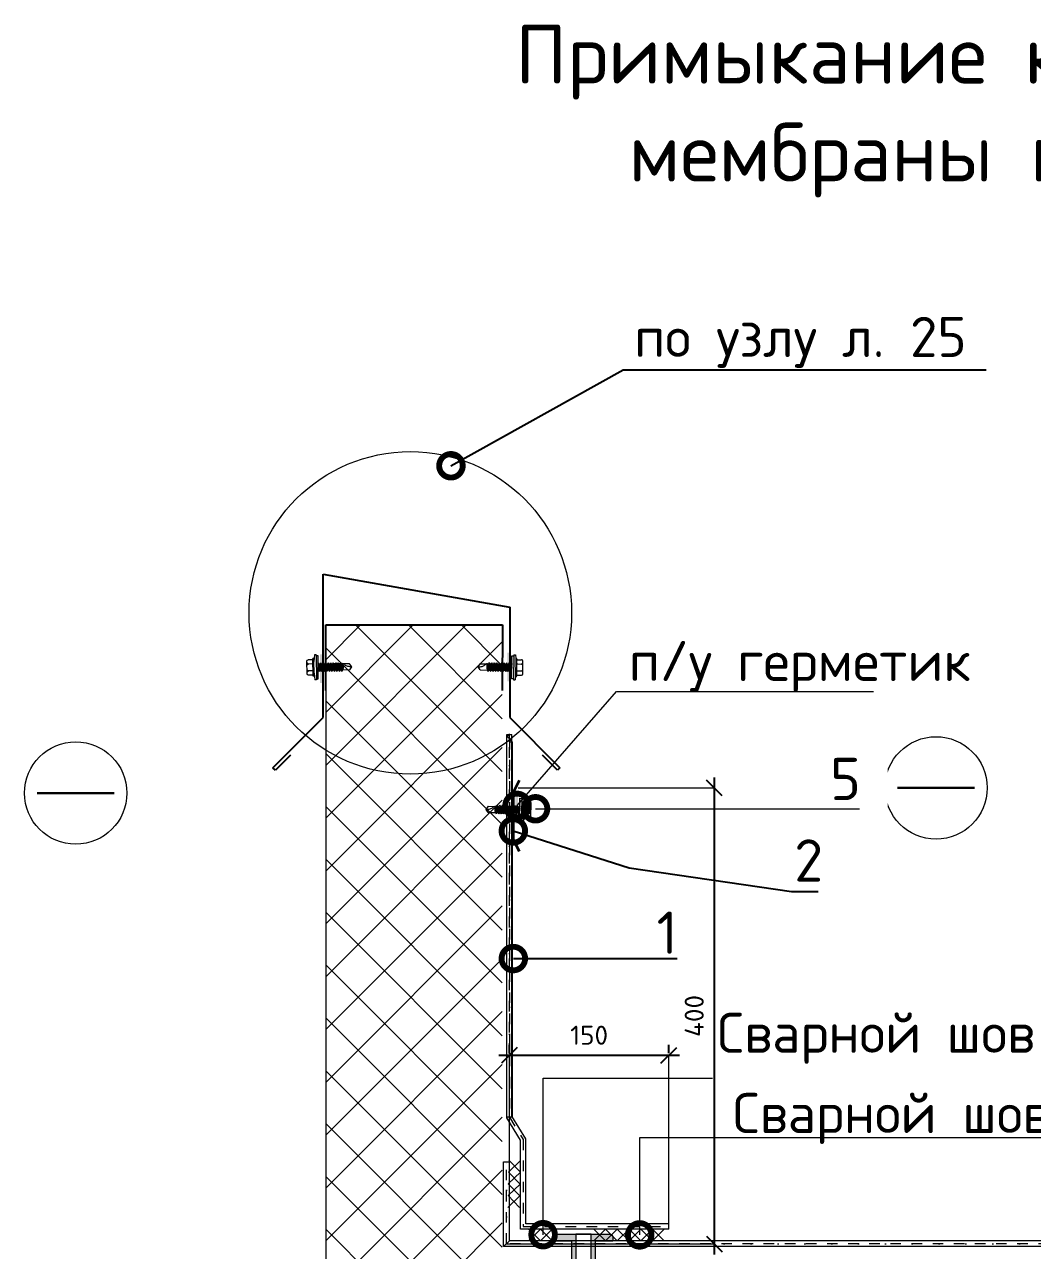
# Model space of a CAD drawing. Header units: millimetres. Extents: x -263990 to 193903, y -164417 to 240530.
# Drawn here: x -184057 to -174517, y -116563 to -104958 of the extents above; entities that cross this region are included whole.
import ezdxf

# ---------------------------------------------------------------- set-up
doc = ezdxf.new("R2010")
doc.units = ezdxf.units.MM
doc.header["$LTSCALE"] = 20
doc.set_wipeout_variables(frame=1)
doc.linetypes.add('пунктирнаяX2', pattern=[12.7, 0, -12.7])
doc.linetypes.add('штриховая 50', pattern=[1, 0.5, -0.5])
doc.layers.get('0').update_dxf_attribs({"lineweight": 0})
doc.layers.get('Defpoints').update_dxf_attribs({"color": 4})
doc.layers.add('S-METL', color=14, linetype='Continuous')
doc.layers.add('S-WALL-PATT', color=181, linetype='Continuous')
for name, color, linetype, lineweight in [('TN-АННОТАЦИИ', 7, 'Continuous', 0), ('TN-ГИДРОИЗОЛЯЦИЯ ПВХ', 5, 'Continuous', 15), ('TN-МЕТАЛЛ КОНСТРУКЦИИ', 7, 'Continuous', 35), ('TN-РАЗМЕРЫ', 184, 'Continuous', 15), ('Металл', 7, 'Continuous', 25), ('Размеры', 7, 'Continuous', 9)]:
    doc.layers.add(name, color=color, linetype=linetype, lineweight=lineweight)
doc.styles.add('DimNat', font='romans.shx', dxfattribs={"height": 180})
doc.styles.add('MtXpl_ISOCPEUR', font='')
doc.styles.add('TN-Текст', font='isocpeur.ttf')
doc.styles.get('MtXpl_ISOCPEUR').set_extended_font_data('ISOCPEUR', bold=True)
doc.dimstyles.new('DimSpec', dxfattribs={"dimtxt": 1, "dimasz": 150, "dimexe": 100, "dimexo": 100, "dimgap": 100, "dimtad": 1, "dimdec": 0, "dimzin": 0, "dimtxsty": 'DimNat', "dimblk": 'OBLIQUE', "dimcen": 100, "dimdle": 100, "dimclrt": 10, "dimadec": 5, "dimazin": 0, "dimtfac": 1, "dimtdec": 0, "dimtix": 1, "dimtmove": 2, "dimatfit": 3, "dimldrblk": 'OBLIQUE', "dimfxl": 1, "dimtolj": 1, "dimtzin": 0, "dimarcsym": 0})

# ---------------------------------------------------------------- blocks, each defined once
blk = doc.blocks.new('_ArchTick')
at = {"color": 0, "linetype": 'ByBlock', "const_width": 0.15}
blk.add_lwpolyline([(-0.5, -0.5), (0.5, 0.5)], dxfattribs=at)
blk = doc.blocks.new('_DOTSMALL')
at = {"color": 0, "linetype": 'ByBlock', "const_width": 0.5}
blk.add_lwpolyline([(-0.0625, 0, 1), (0.0625, 0, 1)], format="xyb", close=True, dxfattribs=at)
blk = doc.blocks.new('*U389')
at = {"lineweight": 0}
blk.add_hatch(color=0, dxfattribs=at).paths.add_polyline_path([(6.5, -1), (-6.5, -1), (-6.5, 0), (6.5, 0)])
at = {"color": 0, "lineweight": 0}
for p, q in [((1.27, 14.01), (-2.46, 13.35)), ((-1.76, 17.77), (0, 19)), ((-1.76, 17.78), (-1.76, 13.76)), ((-0.74, 14.01), (-1.76, 13.76)), ((2.11, 14.01), (-0.74, 14.01)), ((0, 19), (1.76, 17.77)), ((1.76, 17.78), (1.76, 14.01)), ((2.1, 14.01), (1.76, 13.81)), ((-1.76, 13.76), (-2.46, 13.35)), ((-1.76, 12.94), (-2.46, 13.35)), ((2.46, 12.81), (-2.46, 11.94)), ((-1.76, 12.35), (-2.46, 11.94)), ((-1.76, 11.54), (-2.46, 11.94)), ((2.46, 11.4), (-2.46, 10.53)), ((-1.76, 10.94), (-2.46, 10.53)), ((-1.76, 10.13), (-2.46, 10.53)), ((2.46, 10), (-2.46, 9.13)), ((-1.76, 9.53), (-2.46, 9.13)), ((-1.76, 8.72), (-2.46, 9.13)), ((2.46, 8.59), (-2.46, 7.72)), ((-1.76, 8.13), (-2.46, 7.72)), ((-1.76, 7.31), (-2.46, 7.72)), ((2.46, 7.18), (-2.46, 6.31)), ((1.76, 13.81), (-1.76, 12.94)), ((1.76, 13.22), (-1.76, 12.35)), ((-1.76, 12.94), (-1.76, 12.35)), ((1.76, 12.4), (-1.76, 11.54)), ((1.76, 11.81), (-1.76, 10.94)), ((-1.76, 11.54), (-1.76, 10.94)), ((1.76, 11), (-1.76, 10.13)), ((1.76, 10.4), (-1.76, 9.53)), ((-1.76, 10.13), (-1.76, 9.53)), ((1.76, 9.59), (-1.76, 8.72)), ((1.76, 8.99), (-1.76, 8.13)), ((-1.76, 8.72), (-1.76, 8.13)), ((1.76, 8.18), (-1.76, 7.31)), ((1.76, 7.59), (-1.76, 6.72)), ((-1.76, 7.31), (-1.76, 6.7)), ((1.76, 13.81), (1.76, 13.2)), ((2.46, 12.81), (1.76, 13.22)), ((2.46, 12.81), (1.76, 12.4)), ((1.76, 12.4), (1.76, 11.79)), ((2.46, 11.4), (1.76, 11.81)), ((2.46, 11.4), (1.76, 11)), ((1.76, 11), (1.76, 10.38)), ((2.46, 10), (1.76, 10.4)), ((2.46, 10), (1.76, 9.59)), ((1.76, 9.59), (1.76, 8.97)), ((2.46, 8.59), (1.76, 8.99)), ((2.46, 8.59), (1.76, 8.18)), ((1.76, 8.18), (1.76, 7.56)), ((2.46, 7.18), (1.76, 7.59)), ((2.46, 7.18), (1.76, 6.77)), ((-1.76, 6.72), (-2.46, 6.31)), ((-1.76, 5.9), (-2.46, 6.31)), ((2.46, 5.77), (-2.46, 4.9)), ((-1.76, 5.31), (-2.46, 4.9)), ((-1.76, 4.5), (-2.46, 4.9)), ((2.46, 4.36), (-2.46, 3.49)), ((-1.76, 3.9), (-2.46, 3.49)), ((-1.76, 3.09), (-2.46, 3.49)), ((2.46, 2.96), (-2.46, 2.09)), ((-1.76, 2.49), (-2.46, 2.09)), ((-1.76, 1.68), (-2.46, 2.09)), ((2.46, 1.55), (-2.46, 0.68)), ((-1.76, 1.09), (-2.46, 0.68)), ((-1.76, 0.27), (-2.46, 0.68)), ((1.76, 6.77), (-1.76, 5.9)), ((1.76, 6.18), (-1.76, 5.31)), ((-1.76, 5.9), (-1.76, 5.29)), ((1.76, 5.36), (-1.76, 4.5)), ((1.76, 4.77), (-1.76, 3.9)), ((-1.76, 4.5), (-1.76, 3.9)), ((1.76, 3.96), (-1.76, 3.09)), ((1.76, 3.36), (-1.76, 2.49)), ((-1.76, 3.09), (-1.76, 2.49)), ((1.76, 2.55), (-1.76, 1.68)), ((1.76, 1.95), (-1.76, 1.09)), ((-1.76, 1.68), (-1.76, 1.09)), ((1.76, 1.14), (-1.76, 0.27)), ((-1.76, 0.27), (-1.76, 0)), ((1.76, 0.55), (-0.45, 0)), ((2.46, 0.14), (1.67, 0)), ((1.76, 6.77), (1.76, 6.16)), ((2.46, 5.77), (1.76, 6.18)), ((2.46, 5.77), (1.76, 5.36)), ((1.76, 5.36), (1.76, 4.75)), ((2.46, 4.36), (1.76, 4.77)), ((2.46, 4.36), (1.76, 3.96)), ((1.76, 3.96), (1.76, 3.34)), ((2.46, 2.96), (1.76, 3.36)), ((2.46, 2.96), (1.76, 2.55)), ((1.76, 2.55), (1.76, 1.93)), ((2.46, 1.55), (1.76, 1.95)), ((2.46, 1.55), (1.76, 1.14)), ((1.76, 1.14), (1.76, 0.52)), ((2.46, 0.14), (1.76, 0.55)), ((2.46, 0.14), (2.22, 0)), ((6.5, 0), (6.5, -1)), ((-7, -1), (-7, -2)), ((7, -1), (-7, -1)), ((-7, -1), (-7, -2)), ((-3.37, -2.36), (-7, -2)), ((-5.04, -2.36), (-5.04, -2.86)), ((-5.04, -2.36), (4.96, -2.36)), ((-5.04, -2.86), (4.96, -2.86)), ((-4.37, -2.36), (4.29, -2.36)), ((-4.37, -3.15), (-4.37, -5.51)), ((-3.59, -6.3), (3.5, -6.3)), ((-2.01, -3.15), (-2.01, -5.51)), ((-2.01, -3.23), (-2.01, -5.51)), ((1.93, -3.15), (1.93, -5.51)), ((7, -2), (3.29, -2.36)), ((4.29, -3.15), (4.29, -5.51)), ((4.96, -2.36), (4.96, -2.86)), ((7, -1), (7, -2)), ((7, -1), (7, -2))]:
    blk.add_line(p, q, dxfattribs=at)
blk.add_lwpolyline([(6.5, -1), (-6.5, -1), (-6.5, 0), (6.5, 0)], close=True, dxfattribs=at)
for centre, start, end in [((-3.59, -5.51), 180.00332, 270.00332), ((-2.8, -5.51), 270.00332, 0.00332), ((-1.22, -5.51), 180.00332, 270.00332), ((1.14, -5.51), 270.00332, 0.00332), ((2.71, -5.51), 180.00332, 270.00332), ((3.5, -5.51), 270.00332, 0.00332)]:
    blk.add_arc(centre, 0.787, start, end, dxfattribs=at)
at = {"color": 0, "lineweight": 0, "extrusion": (0, 0, -1)}
for centre, start_param, end_param in [((-5.16, -3.15), 3.700141, 4.077737), ((-2.8, -3.15), 3.700141, 4.077737), ((-1.22, -3.15), 0.936145, 1.313741), ((1.13, -3.15), 3.700141, 4.077737), ((2.72, -3.15), 0.936145, 1.313741), ((5.08, -3.15), 0.936145, 1.313741)]:
    blk.add_ellipse(centre, major_axis=(-0.47, -0.638), ratio=1, start_param=start_param, end_param=end_param, dxfattribs=at)
at = {"color": 0, "lineweight": 0}
blk.add_open_spline([(0, 19), (0.05, 18.23), (0.14, 16.87), (0.88, 15.34), (1.55, 14.82), (1.76, 14.68)], degree=3, knots=[0, 0, 0, 0, 2.306624, 4.08853, 4.845954, 4.845954, 4.845954, 4.845954], dxfattribs=at)
blk = doc.blocks.new('*U391')
at = {"color": 0, "rotation": 270}
blk.add_blockref('*U389', (0, 0), dxfattribs=at)
blk = doc.blocks.new('_Oblique')
at = {"color": 0, "linetype": 'ByBlock', "lineweight": -2}
blk.add_line((-0.5, -0.5), (0.5, 0.5), dxfattribs=at)
blk = doc.blocks.new('*D742')
at = {"layer": 'Defpoints', "color": 0, "transparency": 16777216}
for p in [(-177528, -112185), (-177528, -116501), (-177528, -116501)]:
    blk.add_point(p, dxfattribs=at)
at = {"layer": 'Размеры', "color": 0, "lineweight": -2, "transparency": 16777216}
blk.add_line((-177528, -112085), (-177528, -116601), dxfattribs=at)
at = {"layer": 'Размеры', "color": 0, "lineweight": -2, "transparency": 16777216, "xscale": 150, "yscale": 150, "zscale": 150}
for p, rotation in [((-177528, -112185), 90), ((-177528, -116501), 270)]:
    blk.add_blockref('_Oblique', p, dxfattribs=dict(at, rotation=rotation))
at = {"layer": 'Размеры', "color": 7, "lineweight": 20, "transparency": 16777216, "insert": (-177718, -114343), "char_height": 180, "attachment_point": 5, "rotation": 90, "style": 'DimNat'}
blk.add_mtext('\\A1;400', dxfattribs=at)
blk = doc.blocks.new('*D741')
at = {"layer": 'Defpoints', "color": 0, "transparency": 16777216}
for p in [(-177959, -114715), (-179468, -114795), (-177959, -114795)]:
    blk.add_point(p, dxfattribs=at)
at = {"layer": 'Размеры', "color": 0, "lineweight": -2, "transparency": 16777216}
for p, q in [((-179468, -114695), (-179468, -114615)), ((-177959, -114695), (-177959, -114615)), ((-179568, -114715), (-177859, -114715))]:
    blk.add_line(p, q, dxfattribs=at)
at = {"layer": 'Размеры', "color": 0, "lineweight": -2, "transparency": 16777216, "xscale": 150, "yscale": 150, "zscale": 150, "rotation": 180}
blk.add_blockref('_Oblique', (-179468, -114715), dxfattribs=at)
at = {"layer": 'Размеры', "color": 0, "lineweight": -2, "transparency": 16777216, "xscale": 150, "yscale": 150, "zscale": 150}
blk.add_blockref('_Oblique', (-177959, -114715), dxfattribs=at)
at = {"layer": 'Размеры', "color": 7, "lineweight": 20, "transparency": 16777216, "insert": (-178713, -114525), "char_height": 180, "attachment_point": 5, "style": 'DimNat'}
blk.add_mtext('\\A1;150', dxfattribs=at)

msp = doc.modelspace()

# ---------------------------------------------------------------- hatches: boundary and pattern name
at = {"layer": 'S-WALL-PATT', "lineweight": 0, "ltscale": 10}
h = msp.add_hatch(color=7, dxfattribs=at)
h.dxf.hatch_style = 1
h.paths.add_polyline_path([(-181259.8458, -110920.19437), (-181234.49359, -110920.19437), (-181234.49359, -111192.39771), (-181259.8458, -111192.39771)])
h = msp.add_hatch(color=7, dxfattribs=at)
h.dxf.hatch_style = 1
h.paths.add_polyline_path([(-179463.14724, -110902.8727), (-179488.49945, -110902.8727), (-179488.49945, -111175.07604), (-179463.14724, -111175.07604)])
h = msp.add_hatch(color=7, dxfattribs=at)
h.dxf.hatch_style = 1
h.paths.add_polyline_path([(-179387.03223, -112251.97706), (-179412.38444, -112251.97706), (-179412.38444, -112524.1804), (-179387.03223, -112524.1804)])

# ---------------------------------------------------------------- linework, layer by layer
at = {"color": 7, "linetype": 'Continuous', "lineweight": 13}
for p, q in [((-181206.03317, -110970.46708), (-180877.68515, -110642.11905)), ((-181206.03317, -111470.68571), (-180377.46651, -110642.11905)), ((-181206.03317, -111970.90435), (-179877.24788, -110642.11905)), ((-179534.97181, -112029.90572), (-180922.75847, -110642.11905)), ((-179534.97181, -111529.68708), (-180422.53984, -110642.11905)), ((-179534.97181, -111029.46844), (-179922.3212, -110642.11905)), ((-181206.03317, -112471.12298), (-179534.97181, -110800.06162)), ((-179534.97181, -112530.12435), (-181206.03317, -110859.06298)), ((-181206.03317, -112971.34162), (-179534.97181, -111300.28025)), ((-179534.97181, -113030.34299), (-181206.03317, -111359.28162)), ((-181206.03317, -113471.56025), (-179534.97181, -111800.49889)), ((-179534.97181, -113530.56162), (-181206.03317, -111859.50026)), ((-181206.03317, -113971.77889), (-179534.97181, -112300.71752)), ((-179534.97181, -114030.78026), (-181206.03317, -112359.71889)), ((-181206.03317, -114471.99753), (-179534.97181, -112800.93616)), ((-179534.97181, -114530.9989), (-181206.03317, -112859.93753)), ((-181206.03317, -114972.21616), (-179534.97181, -113301.15479)), ((-179534.97181, -115031.21753), (-181206.03317, -113360.15616)), ((-181206.03317, -115472.4348), (-179534.97181, -113801.37343)), ((-179534.97181, -115531.43617), (-181206.03317, -113860.3748)), ((-181206.03317, -115972.65343), (-179534.97181, -114301.59207)), ((-179534.97181, -116031.6548), (-181206.03317, -114360.59344)), ((-181206.03317, -116472.87207), (-179534.97181, -114801.8107)), ((-179534.97181, -116531.87344), (-181206.03317, -114860.81207)), ((-181206.03317, -116973.09071), (-179534.97181, -115302.02934)), ((-179534.97181, -117032.09207), (-181206.03317, -115361.03071)), ((-181206.03317, -117473.30934), (-179534.97181, -115802.24797)), ((-179534.97181, -117532.31071), (-181206.03317, -115861.24934)), ((-181206.03317, -117973.52798), (-179534.97181, -116302.46661)), ((-179534.97181, -118032.52935), (-181206.03317, -116361.46798))]:
    msp.add_line(p, q, dxfattribs=at)
at = {"color": 7, "lineweight": 20}
msp.add_line((-181206.03317, -111262.25896), (-181206.03317, -121984.90274), dxfattribs=at)
at = {"color": 7, "lineweight": 30}
for p, q in [((-175792.93401, -112183.96453), (-175065.35283, -112183.96453)), ((-183936.20731, -112233.03114), (-183208.62613, -112233.03114))]:
    msp.add_line(p, q, dxfattribs=at)
at = {"color": 7, "lineweight": 13}
for centre, radius in [((-180405.27799, -110527.34926), 1526.09157), ((-183572.41672, -112233.03114), 484.59454), ((-175429.14342, -112183.96453), 484.59454)]:
    msp.add_circle(centre, radius, dxfattribs=at)
at = {"layer": 'S-METL', "color": 7}
for p, q in [((-181231.45435, -111518.96799), (-181231.45435, -110162.17145)), ((-181231.45435, -110162.17145), (-179463.30298, -110472.14856)), ((-179463.30298, -110472.14856), (-179463.30298, -111518.96799)), ((-181705.8167, -111993.33034), (-181231.45435, -111518.96799)), ((-179463.30298, -111518.96799), (-178988.94062, -111993.33034)), ((-181539.78987, -111874.73975), (-181682.09858, -112017.04846)), ((-179012.65874, -112017.04846), (-179154.96745, -111874.73975)), ((-181682.09858, -112017.04846), (-181705.8167, -111993.33034)), ((-178988.94062, -111993.33034), (-179012.65874, -112017.04846))]:
    msp.add_line(p, q, dxfattribs=at)
at = {"layer": 'TN-АННОТАЦИИ', "color": 7, "linetype": 'ByBlock', "lineweight": -2}
for points in [[(-180020.87165, -109135.03694), (-178391.3764, -108225.3647), (-177337.56037, -108225.3647)], [(-177337.56037, -108225.3647), (-174956.29792, -108225.3647)], [(-179430.34052, -112591.17514), (-178335.15071, -112941.42936), (-176796.45366, -113165.8468)], [(-176796.45366, -113165.8468), (-176545.79446, -113165.8468)], [(-179430.25875, -113799.36939), (-178074.77384, -113799.36939)], [(-178074.77384, -113799.36939), (-177879.81668, -113799.36939)]]:
    msp.add_lwpolyline(points, dxfattribs=at)
at = {"layer": 'TN-ГИДРОИЗОЛЯЦИЯ ПВХ', "color": 7, "linetype": 'Continuous'}
for p, q in [((-179440.27833, -111747.09168), (-179495.98037, -111691.38963)), ((-179466.51557, -111691.38963), (-179495.98037, -111691.38963)), ((-179495.98037, -111691.38963), (-179495.98037, -115299.88279)), ((-179493.12935, -111679.08317), (-179443.12935, -111679.08317)), ((-179466.51557, -111747.09168), (-179466.51557, -111691.38963)), ((-179466.51557, -111747.09168), (-179466.51557, -111691.38963)), ((-179466.51557, -111691.38963), (-179466.51557, -111691.38963)), ((-179466.51557, -111747.09168), (-179466.51557, -111747.09168)), ((-179466.51557, -111747.09168), (-179440.27833, -111747.09168)), ((-179440.27833, -111747.09168), (-179440.27833, -115299.88279)), ((-179440.27833, -115299.88279), (-179495.98037, -115299.88279)), ((-179440.27833, -115299.88279), (-179495.98037, -115299.88279)), ((-179495.98037, -115299.88279), (-179495.98037, -115299.88279)), ((-179440.27833, -115299.88279), (-179440.27833, -115299.88279)), ((-179523.8314, -115723.30805), (-179468.12935, -115723.30805)), ((-179523.8314, -116526.50964), (-179523.8314, -115723.30805)), ((-179468.12935, -116470.80759), (-179468.12935, -115723.30805)), ((-177958.8314, -116359.4035), (-177958.8314, -116309.4035)), ((-179523.8314, -116526.50964), (-179468.12935, -116470.80759))]:
    msp.add_line(p, q, dxfattribs=at)
at = {"layer": 'TN-ГИДРОИЗОЛЯЦИЯ ПВХ', "color": 7}
for p, q in [((-179493.12935, -115307.00175), (-179493.12935, -111679.08317)), ((-179443.12935, -115292.76383), (-179443.12935, -111679.08317)), ((-179361.58469, -115519.24846), (-179493.12935, -115307.00175)), ((-179311.58469, -115505.01054), (-179443.12935, -115292.76383)), ((-179361.58469, -116359.4035), (-179361.58469, -115519.24846)), ((-179311.58469, -116309.4035), (-179311.58469, -115505.01054)), ((-177958.8314, -116309.4035), (-179311.58469, -116309.4035))]:
    msp.add_line(p, q, dxfattribs=at)
at = {"layer": 'TN-ГИДРОИЗОЛЯЦИЯ ПВХ', "color": 7, "linetype": 'штриховая 50', "ltscale": 10}
for p, q in [((-179468.12935, -115299.88279), (-179468.12935, -111671.13408)), ((-179468.12935, -111671.13408), (-179468.12935, -111671.13408)), ((-179468.12935, -111671.13408), (-179468.12935, -111671.13408)), ((-179468.12935, -111719.60028), (-179468.12935, -115299.88279)), ((-179468.12935, -115299.88279), (-179468.12935, -115299.88279)), ((-179468.12935, -115299.88279), (-179336.58469, -115512.1295)), ((-179336.58469, -115512.1295), (-179336.58469, -116334.4035)), ((-179495.98037, -116498.65862), (-179495.98037, -115723.30805)), ((-179336.58469, -116334.4035), (-177958.8314, -116334.4035))]:
    msp.add_line(p, q, dxfattribs=at)
at = {"layer": 'TN-ГИДРОИЗОЛЯЦИЯ ПВХ', "color": 7, "linetype": 'пунктирнаяX2'}
for p, q in [((-179466.51557, -111719.24066), (-179468.12935, -111719.24066)), ((-179468.12935, -111719.24066), (-179468.12935, -115299.88279)), ((-179466.51557, -111719.24066), (-179466.51557, -111719.24066)), ((-179468.12935, -115299.88279), (-179468.12935, -115299.88279)), ((-179495.98037, -116498.65862), (-179495.98037, -115723.30805))]:
    msp.add_line(p, q, dxfattribs=at)
at = {"layer": 'TN-ГИДРОИЗОЛЯЦИЯ ПВХ', "color": 7}
for points in [[(-179475.35767, -115820.4938), (-179361.58469, -115711.51008)], [(-179472.96304, -115709.11545), (-179363.97932, -115822.88843)], [(-179477.7523, -115931.87215), (-179363.97932, -115822.88843)], [(-179475.35767, -115820.4938), (-179366.37395, -115934.26678)], [(-179480.14693, -116043.2505), (-179366.37395, -115934.26678)], [(-179480.14693, -116043.2505), (-179371.16321, -116157.02348)], [(-179477.7523, -115931.87215), (-179368.76858, -116045.64513)], [(-179482.54156, -116154.62885), (-179368.76858, -116045.64513)], [(-179174.4364, -116359.4035), (-179285.84049, -116470.80759)], [(-179285.84049, -116359.4035), (-179174.4364, -116470.80759)], [(-179174.4364, -116359.4035), (-179063.03231, -116470.80759)], [(-179063.03231, -116359.4035), (-179174.4364, -116470.80759)], [(-178558.25715, -116359.4035), (-178669.66124, -116470.80759)], [(-178669.66124, -116359.4035), (-178558.25715, -116470.80759)], [(-178446.85306, -116359.4035), (-178558.25715, -116470.80759)], [(-178558.25715, -116359.4035), (-178446.85306, -116470.80759)], [(-178335.44897, -116359.4035), (-178446.85306, -116470.80759)], [(-178446.85306, -116359.4035), (-178335.44897, -116470.80759)], [(-178224.04488, -116359.4035), (-178335.44897, -116470.80759)], [(-178335.44897, -116359.4035), (-178224.04488, -116470.80759)], [(-178112.64079, -116359.4035), (-178224.04488, -116470.80759)], [(-178224.04488, -116359.4035), (-178112.64079, -116470.80759)], [(-178112.64079, -116359.4035), (-178001.2367, -116470.80759)], [(-178001.2367, -116359.4035), (-178112.64079, -116470.80759)]]:
    msp.add_lwpolyline(points, dxfattribs=at)
at = {"layer": 'TN-МЕТАЛЛ КОНСТРУКЦИИ', "color": 7}
for p, q in [((-179374.63847, -112115.12125), (-179430.34052, -112226.52534)), ((-179430.34052, -112226.52534), (-179430.34052, -112672.1417)), ((-179430.34052, -112672.1417), (-179374.63847, -112783.54579))]:
    msp.add_line(p, q, dxfattribs=at)
at = {"layer": 'TN-РАЗМЕРЫ', "color": 7}
for p, q in [((-179385.3359, -112182.40935), (-177529.32652, -112182.40935)), ((-179468.12935, -116349.4035), (-179468.12935, -114714.57305)), ((-177958.8314, -116324.4035), (-177958.8314, -114714.57305))]:
    msp.add_line(p, q, dxfattribs=at)
at = {"layer": 'Металл', "color": 7, "ltscale": 100}
for p, q in [((-181206.03317, -111262.25896), (-181206.03317, -110642.11905)), ((-181206.03317, -110642.11905), (-179534.00148, -110642.11905)), ((-179534.00148, -110642.11905), (-179534.97181, -111262.25896))]:
    msp.add_line(p, q, dxfattribs=at)

# ---------------------------------------------------------------- block references
at = {"layer": 'S-METL', "color": 7, "yscale": 16.77124183, "zscale": 16.77124183}
for p, xscale, rotation in [((-181277.63224, -111042.6125), -16.77124183, 180.7690118746293), ((-179445.36079, -111042.6125), 16.77124183, 179.2309881253707), ((-179369.24578, -112391.71686), 16.77124183, 179.2309881253707)]:
    msp.add_blockref('*U391', p, dxfattribs=dict(at, xscale=xscale, rotation=rotation))
at = {"layer": 'TN-АННОТАЦИИ', "color": 7, "lineweight": -2, "xscale": 445.6163646375414, "yscale": 445.6163646375414, "zscale": 445.6163646375414}
for p, rotation in [((-180020.87165, -109135.03694), 209.1726136126643), ((-179430.34052, -112591.17514), 162.2651292710866), ((-179430.25875, -113799.36939), 180)]:
    msp.add_blockref('_DOTSMALL', p, dxfattribs=dict(at, rotation=rotation))
at = {"layer": 'TN-АННОТАЦИИ', "color": 7, "xscale": 445.6163646375414, "yscale": 445.6163646375414, "zscale": 445.6163646375414}
for p, rotation in [((-179394.63925, -112350.0518), 228.8337198145047), ((-179220.27106, -112381.81287), 180), ((-179148.62726, -116413.07061), 270), ((-178234.47702, -116415.10555), 270)]:
    msp.add_blockref('_DOTSMALL', p, dxfattribs=dict(at, rotation=rotation))
at = {"layer": 'TN-РАЗМЕРЫ', "color": 7}
for p, xscale, yscale, zscale, rotation in [((-177530.02652, -112182.40935), 5, 5, 5, 90), ((-179468.12935, -114721.57305), 50, 50, 50, 180), ((-177530.02652, -116498.65862), 5, 5, 5, 270)]:
    msp.add_blockref('_ArchTick', p, dxfattribs=dict(at, xscale=xscale, yscale=yscale, zscale=zscale, rotation=rotation))
at = {"layer": 'TN-РАЗМЕРЫ', "color": 7, "xscale": 50, "yscale": 50, "zscale": 50}
msp.add_blockref('_ArchTick', (-177958.8314, -114721.57305), dxfattribs=at)

# ---------------------------------------------------------------- texts
at = {"layer": 'TN-АННОТАЦИИ', "color": 7, "style": 'MtXpl_ISOCPEUR'}
for s, p in [('Примыкание к  парапету с заведением', (-179412.96987, -105517.79205)), ('мембраны на 400мм с прижимной планкой', (-178339.92574, -106444.11113))]:
    msp.add_text(s, height=555.7914441, dxfattribs=at).set_placement(p)
at = {"layer": 'TN-АННОТАЦИИ', "color": 7, "style": 'TN-Текст'}
for s, insert, char_height, attachment_point in [('по узлу л. 25', (-176713.5184, -107725.33944), 379.5464893, 2), ('2', (-176771.51876, -112671.11035), 400, 1), ('1', (-178074.54385, -113354.02532), 400, 1)]:
    msp.add_mtext(s, dxfattribs=dict(at, insert=insert, char_height=char_height, attachment_point=attachment_point))
at = {"layer": 'TN-АННОТАЦИИ', "color": 7, "char_height": 379.5464893, "attachment_point": 2, "style": 'TN-Текст', "bg_fill": 2}
for s, insert in [('п/у герметик', (-176718.45998, -110792.28966)), ('Сварной шов - 10мм', (-175065.23154, -114312.04677))]:
    msp.add_mtext(s, dxfattribs=dict(at, insert=insert))

# ---------------------------------------------------------------- dimensions: what is measured, and where the dimension line sits
at = {"layer": 'Размеры', "color": 7, "lineweight": 20}
dim = msp.add_linear_dim(base=(-177958.8314, -114714.57305), p1=(-179468.12935, -114794.6129), p2=(-177958.8314, -114794.6129), text='150', dimstyle='DimSpec', override={"dimclrt": 7}, dxfattribs=at)
dim.commit()
dim.dimension.update_dxf_attribs({"geometry": '*D741', "text_midpoint": (-178713.48037, -114524.57305)})

# ---------------------------------------------------------------- next in the draw order: linework, layer by layer
at = {"layer": 'TN-АННОТАЦИИ', "color": 7}
for p, q in [((-178452.52839, -111272.60846), (-178361.40743, -111272.60846)), ((-177139.43288, -114930.32544), (-177048.31192, -114930.32544))]:
    msp.add_line(p, q, dxfattribs=at)
for points in [[(-179394.63925, -112350.0518), (-178452.52839, -111272.60846), (-178452.52839, -111272.60846)], [(-178361.40743, -111272.60846), (-176021.92152, -111272.60846)], [(-177048.31192, -114930.32544), (-173594.78509, -114930.32544)]]:
    msp.add_lwpolyline(points, dxfattribs=at)

# ---------------------------------------------------------------- next in the draw order: texts
at = {"layer": 'TN-АННОТАЦИИ', "color": 7, "insert": (-176286.40484, -111899.42347), "char_height": 400, "attachment_point": 2, "style": 'TN-Текст', "bg_fill": 2}
msp.add_mtext('5', dxfattribs=at)

# ---------------------------------------------------------------- next in the draw order: wipeouts: each hides what was drawn before it
at = {"color": 7, "lineweight": 0}
msp.add_wipeout([(-178797.16705, -118872.48321), (-178804.60828, -118858.57913), (-178830.94533, -118857.36037), (-178836.40927, -118851.34133), (-178838.38656, -118843.4563), (-178838.38656, -116408.61789), (-178693.56124, -116409.73193), (-178693.56124, -118843.4563), (-178695.53853, -118851.34133), (-178701.00248, -118857.36037), (-178727.33952, -118858.57913), (-178732.80347, -118864.59817), (-178734.78076, -118872.48321), (-178734.78076, -118857.41273), (-178712.60387, -118847.91231), (-178705.23417, -118841.75194), (-178702.47357, -118832.55184), (-178702.47357, -118813.96514), (-178758.17562, -118813.96514), (-178758.17562, -118836.24595), (-178773.77219, -118836.24595), (-178773.77219, -118813.96514), (-178829.47424, -118813.96514), (-178829.47424, -118832.55184), (-178826.71363, -118841.75194), (-178819.34394, -118847.91231), (-178797.16705, -118857.41273)], dxfattribs=at)

# ---------------------------------------------------------------- next in the draw order: hatches: boundary and pattern name
h = msp.add_hatch(color=7)
h.dxf.hatch_style = 1
edge = h.paths.add_edge_path()
edge.add_line((-178838.38656, -116409.73193), (-178838.38656, -118843.4563))
edge.add_arc((-178821.67595, -118843.4563), 16.71061, 180, 236.309932474)
edge.add_line((-178830.94533, -118857.36037), (-178804.60828, -118858.57913))
edge.add_arc((-178813.87766, -118872.48321), 16.71061, 0, 56.309932474, ccw=False)
edge.add_line((-178797.16705, -118872.48321), (-178797.16705, -118974.94405))
edge.add_line((-178797.16705, -118974.94405), (-178828.18029, -118968.43971))
edge.add_arc((-178788.793, -118929.05241), 55.70205, 195.945395901, 225, ccw=False)
edge.add_line((-178842.35185, -118944.35494), (-178856.7021, -118894.12906))
edge.add_arc((-178910.26095, -118909.43159), 55.70205, 15.945395901, 45)
edge.add_line((-178870.87365, -118870.0443), (-178872.48357, -118868.43438))
edge.add_arc((-178860.66738, -118856.61819), 16.71061, 180, 225, ccw=False)
edge.add_line((-178877.37799, -118856.61819), (-178877.37799, -116475.46035))
edge.add_line((-178877.37799, -116475.46035), (-179044.48413, -116475.46035))
edge.add_line((-179044.48413, -116475.46035), (-179044.48413, -116442.03912))
edge.add_arc((-179011.0629, -116442.03912), 33.42123, 90, 180, ccw=False)
edge.add_line((-179011.0629, -116408.61789), (-178520.8849, -116408.61789))
edge.add_arc((-178520.8849, -116442.03912), 33.42123, 0, 90, ccw=False)
edge.add_line((-178487.46368, -116442.03912), (-178487.46368, -116475.46035))
edge.add_line((-178487.46368, -116475.46035), (-178654.56981, -116475.46035))
edge.add_line((-178654.56981, -116475.46035), (-178654.56981, -118856.61819))
edge.add_arc((-178671.28043, -118856.61819), 16.71061, 315, 360, ccw=False)
edge.add_line((-178659.46424, -118868.43438), (-178661.07415, -118870.0443))
edge.add_arc((-178621.68686, -118909.43159), 55.70205, 135, 164.054604099)
edge.add_line((-178675.24571, -118894.12906), (-178689.59596, -118944.35494))
edge.add_arc((-178743.15481, -118929.05241), 55.70205, 315, 344.054604099, ccw=False)
edge.add_line((-178703.76752, -118968.43971), (-178734.78076, -118974.94405))
edge.add_line((-178734.78076, -118974.94405), (-178734.78076, -118872.48321))
edge.add_arc((-178718.07014, -118872.48321), 16.71061, 123.690067526, 180, ccw=False)
edge.add_line((-178727.33952, -118858.57913), (-178701.00248, -118857.36037))
edge.add_arc((-178710.27186, -118843.4563), 16.71061, 303.690067526, 360)
edge.add_line((-178693.56124, -118843.4563), (-178693.56124, -116409.73193))
edge.add_line((-178693.56124, -116409.73193), (-178838.38656, -116409.73193))

# ---------------------------------------------------------------- next in the draw order: linework, layer by layer
at = {"color": 7}
for points in [[(-178877.37799, -118856.61819), (-178877.37799, -116475.46035), (-179044.48413, -116475.46035), (-179044.48413, -116442.03912, -0.4142135624), (-179011.0629, -116408.61789), (-178520.8849, -116408.61789, -0.4142135624), (-178487.46368, -116442.03912), (-178487.46368, -116475.46035), (-178654.56981, -116475.46035), (-178654.56981, -118856.61819, -0.1989123674)], [(-178693.56124, -118843.4563), (-178693.56124, -116409.73193), (-178838.38656, -116409.73193), (-178838.38656, -118843.4563, 0.2507648909)]]:
    msp.add_lwpolyline(points, format="xyb", dxfattribs=at)
at = {"layer": 'TN-АННОТАЦИИ', "color": 7}
msp.add_line((-176385.38909, -112381.81287), (-176294.26813, -112381.81287), dxfattribs=at)
for points in [[(-179220.27106, -112381.81287), (-176392.65302, -112381.81287), (-176385.38909, -112381.81287)], [(-176294.26813, -112381.81287), (-176155.01302, -112381.81287)], [(-179148.62726, -116413.07061), (-179148.62726, -114930.32544), (-177139.43288, -114930.32544)]]:
    msp.add_lwpolyline(points, dxfattribs=at)
at = {"layer": 'TN-ГИДРОИЗОЛЯЦИЯ ПВХ', "color": 7}
msp.add_line((-177958.8314, -116359.4035), (-179361.58469, -116359.4035), dxfattribs=at)
at = {"layer": 'TN-ГИДРОИЗОЛЯЦИЯ ПВХ', "color": 7, "linetype": 'штриховая 50', "ltscale": 10}
msp.add_line((-166761.03339, -116498.65862), (-179495.98037, -116498.65862), dxfattribs=at)
at = {"layer": 'TN-ГИДРОИЗОЛЯЦИЯ ПВХ', "color": 7, "linetype": 'пунктирнаяX2'}
msp.add_line((-166761.03339, -116498.65862), (-179495.98037, -116498.65862), dxfattribs=at)
at = {"layer": 'TN-ГИДРОИЗОЛЯЦИЯ ПВХ', "color": 7, "linetype": 'Continuous'}
for p, q in [((-166761.03339, -116470.80759), (-179468.12935, -116470.80759)), ((-166761.03339, -116526.50964), (-179523.8314, -116526.50964))]:
    msp.add_line(p, q, dxfattribs=at)
at = {"layer": 'TN-РАЗМЕРЫ', "color": 7}
msp.add_line((-179494.98037, -116498.65862), (-177529.32652, -116498.65862), dxfattribs=at)

# ---------------------------------------------------------------- next in the draw order: texts
at = {"layer": 'TN-АННОТАЦИИ', "color": 7, "insert": (-174879.64306, -115071.55776), "char_height": 379.5464893, "attachment_point": 2, "style": 'TN-Текст', "bg_fill": 2}
msp.add_mtext('Сварной шов - 30мм', dxfattribs=at)

# ---------------------------------------------------------------- next in the draw order: linework, layer by layer
at = {"layer": 'TN-АННОТАЦИИ', "color": 7}
msp.add_line((-177139.43288, -115492.74672), (-177048.31192, -115492.74672), dxfattribs=at)
for points in [[(-178234.47702, -116415.10555), (-178234.47702, -115492.74672), (-177139.43288, -115492.74672)], [(-177048.31192, -115492.74672), (-173539.08305, -115492.74672)]]:
    msp.add_lwpolyline(points, dxfattribs=at)

# ---------------------------------------------------------------- next in the draw order: dimensions: what is measured, and where the dimension line sits
at = {"layer": 'Размеры', "color": 7, "lineweight": 20}
dim = msp.add_linear_dim(base=(-177527.52652, -116501.15862), p1=(-177527.52652, -112184.90935), p2=(-177527.52652, -116501.15862), angle=90, text='400', dimstyle='DimSpec', override={"dimclrt": 7}, dxfattribs=at)
dim.commit()
dim.dimension.update_dxf_attribs({"geometry": '*D742', "text_midpoint": (-177717.52652, -114343.03398)})

doc.saveas('drawing.dxf')
